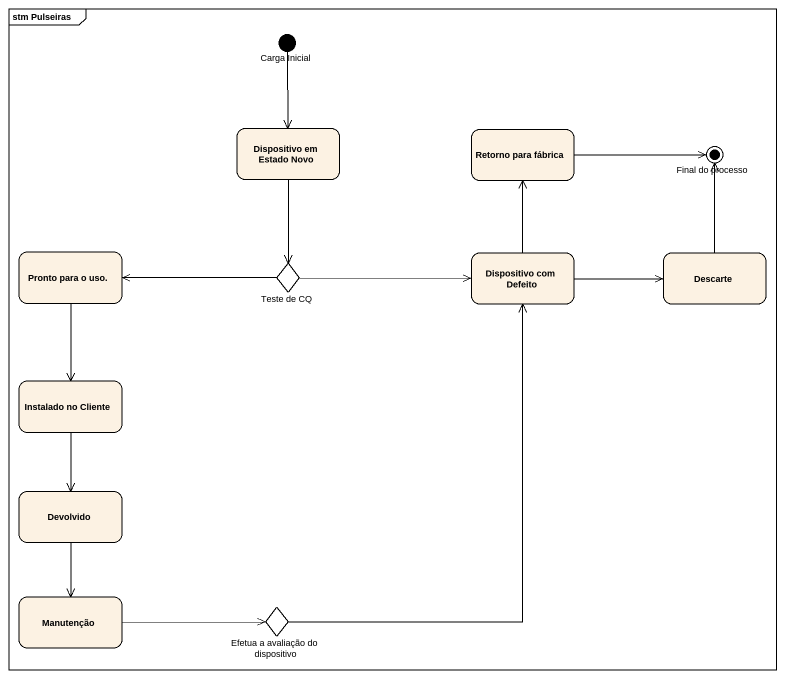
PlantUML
@startuml
mainframe stm Pulseiras
hide empty description
state "Carga Inicial" as Carga_Inicial <<start>>
state "Dispositivo em Estado Novo" as Dispositivo_em_Estado_Novo
state "Retorno para fábrica" as Retorno_para_fábrica
state "Final do processo" as Final_do_processo <<end>>
state "Pronto para o uso." as Pronto_para_o_uso
state "Teste de CQ" as Teste_de_CQ <<choice>>
state "Dispositivo com Defeito" as Dispositivo_com_Defeito
state Descarte
state "Instalado no Cliente" as Instalado_no_Cliente
state Devolvido
state Manutenção
state "Efetua a avaliação do dispositivo" as Efetua_a_avaliação_do <<choice>>
Carga_Inicial --> Dispositivo_em_Estado_Novo
Dispositivo_em_Estado_Novo --> Teste_de_CQ
Retorno_para_fábrica -right-> Final_do_processo
Pronto_para_o_uso --> Instalado_no_Cliente
Teste_de_CQ -left-> Pronto_para_o_uso
Teste_de_CQ -right-> Dispositivo_com_Defeito
Dispositivo_com_Defeito -up-> Retorno_para_fábrica
Dispositivo_com_Defeito -right-> Descarte
Descarte -up-> Final_do_processo
Instalado_no_Cliente --> Devolvido
Devolvido --> Manutenção
Manutenção -right-> Efetua_a_avaliação_do
Efetua_a_avaliação_do -up-> Dispositivo_com_Defeito
@enduml
